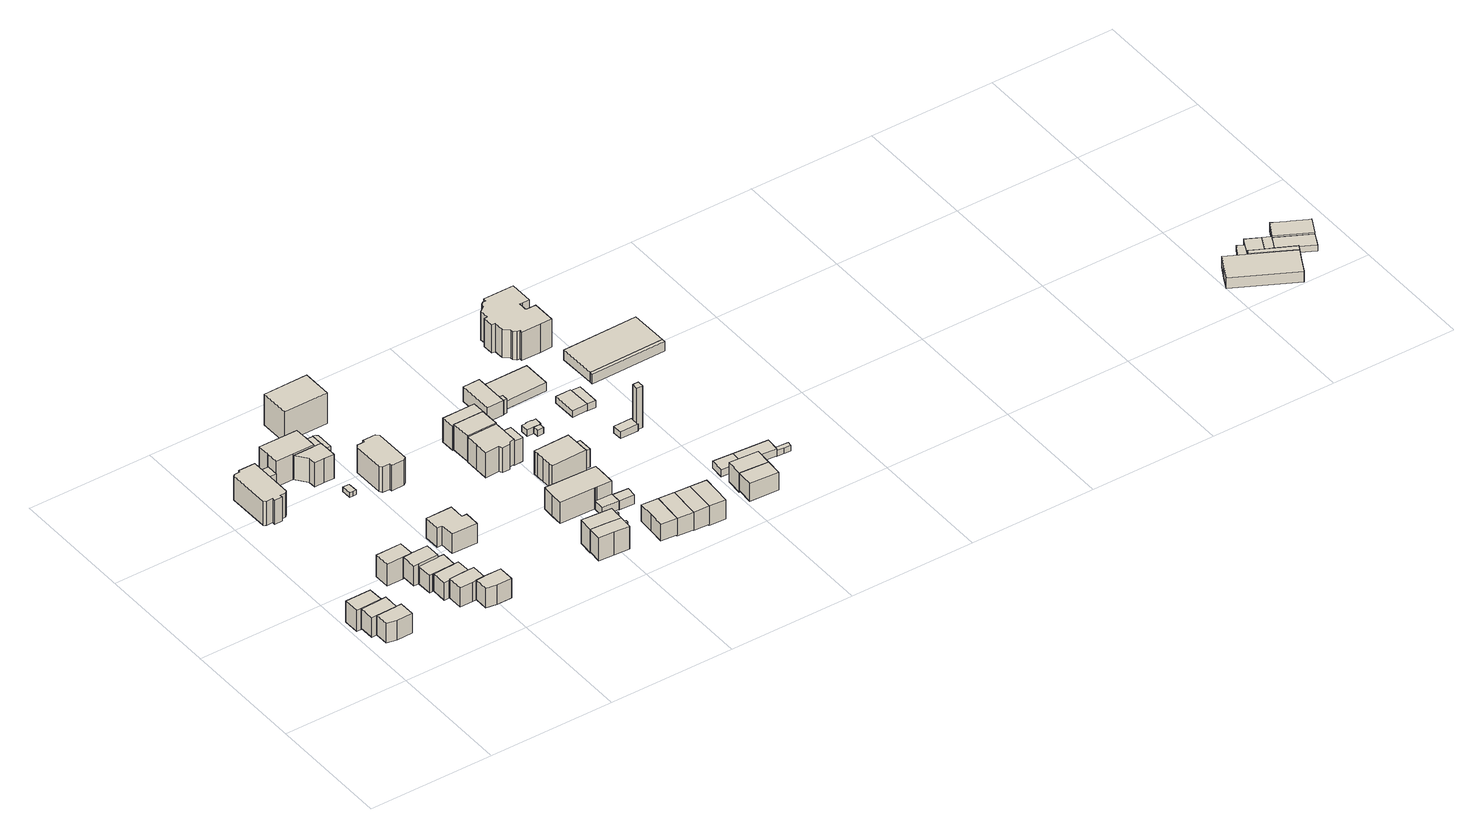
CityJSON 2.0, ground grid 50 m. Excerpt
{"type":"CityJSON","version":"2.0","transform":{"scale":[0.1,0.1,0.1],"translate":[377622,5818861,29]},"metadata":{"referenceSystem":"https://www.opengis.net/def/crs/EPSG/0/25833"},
"CityObjects":{
"building1":{"type":"Building","attributes":{"Gemeindeschluessel":"11000005","BezugspunktDach":"2200","function":"31001_1010","measuredHeight":9.01,"storeysAboveGround":2},"address":[{"country":"Germany","locality":"Berlin","thoroughfareNumber":"29","thoroughfareName":"Am Pichelssee"}],"geometry":[{"type":"Solid","lod":"1","boundaries":[[[[0,1,2,3,4]],[[5,6,7,8,9]],[[5,9,4,3]],[[6,5,3,2]],[[7,6,2,1]],[[8,7,1,0]],[[9,8,0,4]]]]}]},
"building2":{"type":"Building","attributes":{"Gemeindeschluessel":"11000005","BezugspunktDach":"2200","function":"31001_1010","measuredHeight":8.53,"storeysAboveGround":2},"address":[{"country":"Germany","locality":"Berlin","thoroughfareNumber":"29A","thoroughfareName":"Am Pichelssee"}],"geometry":[{"type":"Solid","lod":"1","boundaries":[[[[10,11,12,13,2,1]],[[14,15,16,17,18,19]],[[14,19,1,2]],[[15,14,2,13]],[[16,15,13,12]],[[17,16,12,11]],[[18,17,11,10]],[[19,18,10,1]]]]}]},
"building3":{"type":"Building","attributes":{"Gemeindeschluessel":"11000005","BezugspunktDach":"2200","function":"31001_1010","measuredHeight":8.41,"storeysAboveGround":2},"address":[{"country":"Germany","locality":"Berlin","thoroughfareNumber":"29B","thoroughfareName":"Am Pichelssee"}],"geometry":[{"type":"Solid","lod":"1","boundaries":[[[[20,21,22,23,12,11]],[[24,25,26,27,28,29]],[[24,29,11,12]],[[25,24,12,23]],[[26,25,23,22]],[[27,26,22,21]],[[28,27,21,20]],[[29,28,20,11]]]]}]},
"building4":{"type":"Building","attributes":{"Gemeindeschluessel":"11000005","BezugspunktDach":"2200","function":"31001_1010","measuredHeight":9.35,"storeysAboveGround":2},"address":[{"country":"Germany","locality":"Berlin","thoroughfareNumber":"28E","thoroughfareName":"Am Pichelssee"}],"geometry":[{"type":"Solid","lod":"1","boundaries":[[[[30,31,32,33,34]],[[35,36,37,38,39]],[[35,39,34,33]],[[36,35,33,32]],[[37,36,32,31]],[[38,37,31,30]],[[39,38,30,34]]]]}]},
"building5":{"type":"Building","attributes":{"Gemeindeschluessel":"11000005","BezugspunktDach":"2200","function":"31001_1010","measuredHeight":8.44,"storeysAboveGround":2},"address":[{"country":"Germany","locality":"Berlin","thoroughfareNumber":"28D","thoroughfareName":"Am Pichelssee"}],"geometry":[{"type":"Solid","lod":"1","boundaries":[[[[40,41,42,43,32,31]],[[44,45,46,47,48,49]],[[44,49,31,32]],[[45,44,32,43]],[[46,45,43,42]],[[47,46,42,41]],[[48,47,41,40]],[[49,48,40,31]]]]}]},
"building6":{"type":"Building","attributes":{"Gemeindeschluessel":"11000005","BezugspunktDach":"2200","function":"31001_1010","measuredHeight":8.49,"storeysAboveGround":2},"address":[{"country":"Germany","locality":"Berlin","thoroughfareNumber":"28C","thoroughfareName":"Am Pichelssee"}],"geometry":[{"type":"Solid","lod":"1","boundaries":[[[[50,51,52,53,54,55,56,57,58,59]],[[60,46,61,62,63,64,65,66,67,47]],[[60,47,59,58]],[[46,60,58,57]],[[61,46,57,56]],[[62,61,56,55]],[[63,62,55,54]],[[64,63,54,53]],[[65,64,53,52]],[[66,65,52,51]],[[67,66,51,50]],[[47,67,50,59]]]]}]},
"building7":{"type":"Building","attributes":{"Gemeindeschluessel":"11000005","BezugspunktDach":"2200","function":"31001_1010","measuredHeight":8.55,"storeysAboveGround":2},"address":[{"country":"Germany","locality":"Berlin","thoroughfareNumber":"28B","thoroughfareName":"Am Pichelssee"}],"geometry":[{"type":"Solid","lod":"1","boundaries":[[[[68,69,70,71,72,73,74,75,76,77]],[[78,79,80,81,82,83,84,85,86,87]],[[78,87,77,76]],[[79,78,76,75]],[[80,79,75,74]],[[81,80,74,73]],[[82,81,73,72]],[[83,82,72,71]],[[84,83,71,70]],[[85,84,70,69]],[[86,85,69,68]],[[87,86,68,77]]]]}]},
"building8":{"type":"Building","attributes":{"Gemeindeschluessel":"11000005","BezugspunktDach":"2200","function":"31001_1010","measuredHeight":8.85,"storeysAboveGround":2},"address":[{"country":"Germany","locality":"Berlin","thoroughfareNumber":"28A","thoroughfareName":"Am Pichelssee"}],"geometry":[{"type":"Solid","lod":"1","boundaries":[[[[88,89,90,91,92,93,94,95]],[[96,82,97,98,99,100,101,84]],[[96,84,95,94]],[[82,96,94,93]],[[97,82,93,92]],[[98,97,92,91]],[[99,98,91,90]],[[100,99,90,89]],[[101,100,89,88]],[[84,101,88,95]]]]}]},
"building9":{"type":"Building","attributes":{"Gemeindeschluessel":"11000005","BezugspunktDach":"2200","function":"31001_1010","measuredHeight":8.4,"storeysAboveGround":2},"address":[{"country":"Germany","locality":"Berlin","thoroughfareNumber":"28","thoroughfareName":"Am Pichelssee"}],"geometry":[{"type":"Solid","lod":"1","boundaries":[[[[102,103,104,105,106,107]],[[108,109,110,111,112,113]],[[108,113,107,106]],[[109,108,106,105]],[[110,109,105,104]],[[111,110,104,103]],[[112,111,103,102]],[[113,112,102,107]]]]}]},
"building10":{"type":"Building","attributes":{"Gemeindeschluessel":"11000005","function":"31001_1010"},"address":[{"country":"Germany","locality":"Berlin","thoroughfareNumber":"24, 24A, 24B","thoroughfareName":"Am Pichelssee"}],"children":["building10-1","building10-2","building10-3","building10-4","building10-5","building10-6"]},
"building10-1":{"type":"BuildingPart","attributes":{"BezugspunktDach":"2200","measuredHeight":10.47,"storeysAboveGround":2},"parents":["building10"],"geometry":[{"type":"MultiSurface","lod":"1","boundaries":[[[114,115,116,117,118,119,120,121,122,123,124,125,126,127]],[[128,129,130,131,132,133,134,135,136,137,138,139,140,141]],[[128,141,127,126]],[[129,128,126,125]],[[130,129,125,124]],[[131,130,124,123]],[[142,143,144,145,146,132,131,123,122]],[[133,132,122,121]],[[134,133,121,120]],[[135,134,120,119]],[[136,135,119,118]],[[137,136,118,117]],[[138,137,117,116]],[[139,138,116,115]],[[140,139,115,114]],[[141,140,114,127]],[[146,145,144,143,142]]]}]},
"building10-2":{"type":"BuildingPart","attributes":{"BezugspunktDach":"2200","measuredHeight":6.31,"storeysAboveGround":2},"parents":["building10"],"geometry":[{"type":"MultiSurface","lod":"1","boundaries":[[[143,147,148,144]],[[149,150,146,145]],[[149,145,144,148]],[[150,149,151,152]],[[146,150,147,143]],[[152,151,148,147]],[[145,146,143,144]]]}]},
"building10-3":{"type":"BuildingPart","attributes":{"BezugspunktDach":"2200","measuredHeight":12.27,"storeysAboveGround":2},"parents":["building10"],"geometry":[{"type":"MultiSurface","lod":"1","boundaries":[[[153,154,155,156,157,158,159,160,161]],[[162,163,164,165,166,152,151,167,168]],[[162,168,161,160]],[[163,162,160,159]],[[164,163,159,158]],[[169,170,158,157]],[[166,171,172,173,157,156]],[[152,166,156,155]],[[151,148,147,155,154]],[[167,151,154,153]],[[168,167,153,161]],[[165,164,170,169]],[[171,166,174,172]],[[165,173,172,174]],[[152,147,148,151]]]}]},
"building10-4":{"type":"BuildingPart","attributes":{"BezugspunktDach":"2200","measuredHeight":12.18,"storeysAboveGround":2},"parents":["building10"],"geometry":[{"type":"MultiSurface","lod":"1","boundaries":[[[175,176,177,178,179,180,172,171]],[[174,181,182,183,184,185,186,166]],[[187,169,173,180]],[[183,182,179,178]],[[184,183,178,177]],[[185,184,177,176]],[[186,185,176,175]],[[166,186,175,171]],[[174,166,171,172]],[[188,172,173,165,174]],[[181,165,169,187]],[[189,182,181,180,179]]]}]},
"building10-5":{"type":"BuildingPart","attributes":{"BezugspunktDach":"2200","measuredHeight":10.3,"storeysAboveGround":2},"parents":["building10"],"geometry":[{"type":"MultiSurface","lod":"1","boundaries":[[[169,187,190,170]],[[191,181,165,164]],[[191,164,170,190]],[[191,190,187,181]],[[181,192,187,169,165]],[[164,165,169,170]]]}]},
"building10-6":{"type":"BuildingPart","attributes":{"BezugspunktDach":"2200","measuredHeight":10.46,"storeysAboveGround":2},"parents":["building10"],"geometry":[{"type":"MultiSurface","lod":"1","boundaries":[[[179,193,194,195,196]],[[197,198,199,182,191]],[[197,191,196,195]],[[198,197,195,194]],[[199,198,194,193]],[[182,199,193,179]],[[190,187,180,179,196]],[[182,181,191]],[[179,180,181,182]],[[191,181,187,190]]]}]},
"building11":{"type":"Building","attributes":{"Gemeindeschluessel":"11000005","BezugspunktDach":"2200","function":"31001_1010","measuredHeight":8.38,"storeysAboveGround":2},"address":[{"country":"Germany","locality":"Berlin","thoroughfareNumber":"27","thoroughfareName":"Am Pichelssee"}],"geometry":[{"type":"Solid","lod":"1","boundaries":[[[[200,201,202,203,204,205,206,207]],[[208,209,210,211,212,213,214,215]],[[208,215,207,206]],[[209,208,206,205]],[[210,209,205,204]],[[211,210,204,203]],[[212,211,203,202]],[[213,212,202,201]],[[214,213,201,200]],[[215,214,200,207]]]]}]},
"building12":{"type":"Building","attributes":{"Gemeindeschluessel":"11000005","BezugspunktDach":"2200","function":"31001_1000","measuredHeight":1.93,"storeysAboveGround":1},"address":[{"country":"Germany","locality":"Berlin","thoroughfareNumber":"25 (2)","thoroughfareName":"Am Pichelssee"}],"geometry":[{"type":"Solid","lod":"1","boundaries":[[[[216,217,218,219,220]],[[221,222,223,224,225]],[[221,225,220,219]],[[222,221,219,218]],[[223,222,218,217]],[[224,223,217,216]],[[225,224,216,220]]]]}]},
"building13":{"type":"Building","attributes":{"Gemeindeschluessel":"11000005","BezugspunktDach":"2200","function":"31001_1010","measuredHeight":11.06,"storeysAboveGround":2},"address":[{"country":"Germany","locality":"Berlin","thoroughfareNumber":"25","thoroughfareName":"Am Pichelssee"}],"geometry":[{"type":"Solid","lod":"1","boundaries":[[[[226,227,228,229,230,231,232,233,234,235,236,237]],[[238,239,240,241,242,243,244,245,246,247,248,249]],[[238,249,237,236]],[[239,238,236,235]],[[240,239,235,234]],[[241,240,234,233]],[[242,241,233,232]],[[243,242,232,231]],[[244,243,231,230]],[[245,244,230,229]],[[246,245,229,228]],[[247,246,228,227]],[[248,247,227,226]],[[249,248,226,237]]]]}]},
"building14":{"type":"Building","attributes":{"Gemeindeschluessel":"11000005","BezugspunktDach":"2200","function":"31001_1010","measuredHeight":14.78,"storeysAboveGround":1},"address":[{"country":"Germany","locality":"Berlin","thoroughfareNumber":"23","thoroughfareName":"Am Pichelssee"}],"geometry":[{"type":"Solid","lod":"1","boundaries":[[[[250,251,252,253]],[[254,255,256,257]],[[254,257,253,252]],[[255,254,252,251]],[[256,255,251,250]],[[257,256,250,253]]]]}]},
"building15":{"type":"Building","attributes":{"Gemeindeschluessel":"11000005","BezugspunktDach":"2200","function":"31001_1010","measuredHeight":12.28,"storeysAboveGround":2},"address":[{"country":"Germany","locality":"Berlin","thoroughfareNumber":"31A","thoroughfareName":"Am Pichelssee"}],"geometry":[{"type":"Solid","lod":"1","boundaries":[[[[258,259,260,261,262,263,264,265,266,267]],[[268,269,270,271,272,273,274,275,276,277]],[[268,277,267,266]],[[269,268,266,265]],[[270,269,265,264]],[[271,270,264,263]],[[272,271,263,262]],[[273,272,262,261]],[[274,273,261,260]],[[275,274,260,259]],[[276,275,259,258]],[[277,276,258,267]]]]}]},
"building16":{"type":"Building","attributes":{"Gemeindeschluessel":"11000005","BezugspunktDach":"2200","function":"31001_1010","measuredHeight":12.61,"storeysAboveGround":2},"address":[{"country":"Germany","locality":"Berlin","thoroughfareNumber":"31B","thoroughfareName":"Am Pichelssee"}],"geometry":[{"type":"Solid","lod":"1","boundaries":[[[[265,264,278,279,280,281,282,283,284,266]],[[285,286,287,288,289,290,291,292,293,294]],[[285,294,266,284]],[[286,285,284,283]],[[287,286,283,282]],[[288,287,282,281]],[[289,288,281,280]],[[290,289,280,279]],[[291,290,279,278]],[[292,291,278,264]],[[293,292,264,265]],[[294,293,265,266]]]]}]},
"building17":{"type":"Building","attributes":{"Gemeindeschluessel":"11000005","BezugspunktDach":"2200","function":"31001_1010","measuredHeight":11.97,"storeysAboveGround":2},"address":[{"country":"Germany","locality":"Berlin","thoroughfareNumber":"32","thoroughfareName":"Am Pichelssee"}],"geometry":[{"type":"Solid","lod":"1","boundaries":[[[[295,296,297,298,299,300,301,302,303,304,305]],[[306,307,308,309,310,311,312,313,314,315,316]],[[306,316,305,304]],[[307,306,304,303]],[[308,307,303,302]],[[309,308,302,301]],[[310,309,301,300]],[[311,310,300,299]],[[312,311,299,298]],[[313,312,298,297]],[[314,313,297,296]],[[315,314,296,295]],[[316,315,295,305]]]]}]},
"building18":{"type":"Building","attributes":{"Gemeindeschluessel":"11000005","function":"31001_1010"},"address":[{"country":"Germany","locality":"Berlin","thoroughfareNumber":"34","thoroughfareName":"Am Pichelssee"}],"children":["building18-1","building18-2"]},
"building18-1":{"type":"BuildingPart","attributes":{"BezugspunktDach":"2200","measuredHeight":13.13,"storeysAboveGround":2},"parents":["building18"],"geometry":[{"type":"MultiSurface","lod":"1","boundaries":[[[317,318,319,320,321,322,323,324,325,326,327]],[[328,329,330,331,332,333,334,335,336,337,338]],[[328,338,327,326]],[[329,328,326,325]],[[339,340,325,324]],[[341,339,324,323]],[[332,331,323,322]],[[333,332,322,321]],[[334,333,321,320]],[[335,334,320,319]],[[336,335,319,318]],[[337,336,318,317]],[[338,337,317,327]],[[330,329,342,340,339]],[[331,330,339,341]]]}]},
"building18-2":{"type":"BuildingPart","attributes":{"BezugspunktDach":"2200","measuredHeight":10.33,"storeysAboveGround":2},"parents":["building18"],"geometry":[{"type":"Solid","lod":"1","boundaries":[[[[341,343,344,340]],[[345,346,347,348]],[[345,348,340,344]],[[346,345,344,343]],[[347,346,343,341]],[[348,347,341,340]]]]}]},
"building19":{"type":"Building","attributes":{"Gemeindeschluessel":"11000005","function":"31001_1010"},"address":[{"country":"Germany","locality":"Berlin","thoroughfareNumber":"35","thoroughfareName":"Am Pichelssee"}],"children":["building19-1","building19-2"]},
"building19-1":{"type":"BuildingPart","attributes":{"BezugspunktDach":"2200","measuredHeight":13.17,"storeysAboveGround":2},"parents":["building19"],"geometry":[{"type":"MultiSurface","lod":"1","boundaries":[[[349,350,351,352,353,354]],[[355,356,357,358,359,360]],[[361,362,354,353]],[[363,361,355,353,352]],[[357,356,352,351]],[[358,357,351,350]],[[359,358,350,349]],[[360,359,349,354]],[[355,360,362,361]],[[356,355,361,363]]]}]},
"building19-2":{"type":"BuildingPart","attributes":{"BezugspunktDach":"2200","measuredHeight":12,"storeysAboveGround":2},"parents":["building19"],"geometry":[{"type":"Solid","lod":"1","boundaries":[[[[364,362,361,363,365,366,367,368]],[[369,370,371,356,355,360,372,373]],[[369,373,368,367]],[[370,369,367,366]],[[371,370,366,365]],[[356,371,365,363]],[[372,360,362,364]],[[373,372,364,368]],[[355,356,363,361]],[[360,355,361,362]]]]}]},
"building20":{"type":"Building","attributes":{"Gemeindeschluessel":"11000005","BezugspunktDach":"2200","function":"31001_2463","measuredHeight":3.68,"storeysAboveGround":1},"address":[{"country":"Germany","locality":"Berlin","thoroughfareNumber":"32 (1)","thoroughfareName":"Am Pichelssee"}],"geometry":[{"type":"Solid","lod":"1","boundaries":[[[[374,375,376,377,378,379,380]],[[315,314,381,312,382,383,384]],[[315,384,380,379]],[[314,315,379,378]],[[381,314,378,377]],[[312,381,377,376]],[[382,312,376,375]],[[383,382,375,374]],[[384,383,374,380]]]]}]},
"building21":{"type":"Building","attributes":{"Gemeindeschluessel":"11000005","BezugspunktDach":"2200","function":"51009_1610","measuredHeight":3.55,"storeysAboveGround":0},"address":[{"country":"Germany","locality":"Berlin"}],"geometry":[{"type":"Solid","lod":"1","boundaries":[[[[377,385,386,378]],[[387,388,389,390]],[[387,390,378,386]],[[388,387,386,385]],[[389,388,385,377]],[[390,389,377,378]]]]}]},
"building22":{"type":"Building","attributes":{"Gemeindeschluessel":"11000005","BezugspunktDach":"2200","function":"31001_1010","measuredHeight":9.96,"storeysAboveGround":1},"address":[{"country":"Germany","locality":"Berlin","thoroughfareNumber":"31C","thoroughfareName":"Am Pichelssee"}],"geometry":[{"type":"Solid","lod":"1","boundaries":[[[[391,392,393,394,395,396]],[[397,398,399,400,401,402]],[[397,402,396,395]],[[398,397,395,394]],[[399,398,394,393]],[[400,399,393,392]],[[401,400,392,391]],[[402,401,391,396]]]]}]},
"building23":{"type":"Building","attributes":{"Gemeindeschluessel":"11000005","BezugspunktDach":"2200","function":"51009_1610","measuredHeight":3.88,"storeysAboveGround":0},"address":[{"country":"Germany","locality":"Berlin"}],"geometry":[{"type":"Solid","lod":"1","boundaries":[[[[403,404,375,374]],[[405,406,407,408]],[[405,408,374,375]],[[406,405,375,404]],[[407,406,404,403]],[[408,407,403,374]]]]}]},
"building24":{"type":"Building","attributes":{"Gemeindeschluessel":"11000005","function":"31001_1010"},"address":[{"country":"Germany","locality":"Berlin","thoroughfareNumber":"33","thoroughfareName":"Am Pichelssee"}],"children":["building24-1","building24-2"]},
"building24-1":{"type":"BuildingPart","attributes":{"BezugspunktDach":"2200","measuredHeight":12.82,"storeysAboveGround":2},"parents":["building24"],"geometry":[{"type":"MultiSurface","lod":"1","boundaries":[[[409,410,411,412,413,414,415,416,417,418]],[[419,420,421,422,423,424,425,426,427,428]],[[419,428,418,417]],[[420,419,417,416]],[[429,430,431,416,415]],[[432,429,421,415,414]],[[423,422,414,413]],[[424,423,413,412]],[[425,424,412,411]],[[426,425,411,410]],[[427,426,410,409]],[[428,427,409,418]],[[421,420,431,430,429]],[[422,421,429,432]]]}]},
"building24-2":{"type":"BuildingPart","attributes":{"BezugspunktDach":"2200","measuredHeight":7.83,"storeysAboveGround":2},"parents":["building24"],"geometry":[{"type":"MultiSurface","lod":"1","boundaries":[[[432,433,434,430]],[[435,436,437,438]],[[435,438,430,434]],[[436,435,434,433]],[[437,436,433,432]],[[438,437,422,421,420,430]],[[430,420,421,429]],[[432,429,421,422]]]}]},
"building25":{"type":"Building","attributes":{"Gemeindeschluessel":"11000005","BezugspunktDach":"2200","function":"31001_1000","measuredHeight":2.64,"storeysAboveGround":1},"address":[{"country":"Germany","locality":"Berlin","thoroughfareNumber":"35 (6)","thoroughfareName":"Am Pichelssee"}],"geometry":[{"type":"Solid","lod":"1","boundaries":[[[[439,440,441,442]],[[443,444,445,446]],[[443,446,442,441]],[[444,443,441,440]],[[445,444,440,439]],[[446,445,439,442]]]]}]},
"building26":{"type":"Building","attributes":{"Gemeindeschluessel":"11000005","BezugspunktDach":"2200","function":"51009_1610","measuredHeight":2.3,"storeysAboveGround":0},"address":[{"country":"Germany","locality":"Berlin"}],"geometry":[{"type":"Solid","lod":"1","boundaries":[[[[442,441,447,448]],[[449,450,451,452]],[[449,452,448,447]],[[450,449,447,441]],[[451,450,441,442]],[[452,451,442,448]]]]}]},
"building27":{"type":"Building","attributes":{"Gemeindeschluessel":"11000005","BezugspunktDach":"2200","function":"31001_1010","measuredHeight":10.6,"storeysAboveGround":1},"address":[{"country":"Germany","locality":"Berlin","thoroughfareNumber":"31D","thoroughfareName":"Am Pichelssee"}],"geometry":[{"type":"Solid","lod":"1","boundaries":[[[[453,454,393,391]],[[455,456,457,458]],[[455,458,391,393]],[[456,455,393,454]],[[457,456,454,453]],[[458,457,453,391]]]]}]},
"building28":{"type":"Building","attributes":{"Gemeindeschluessel":"11000005","BezugspunktDach":"2200","function":"31001_1010","measuredHeight":10.79,"storeysAboveGround":1},"address":[{"country":"Germany","locality":"Berlin","thoroughfareNumber":"31E","thoroughfareName":"Am Pichelssee"}],"geometry":[{"type":"Solid","lod":"1","boundaries":[[[[459,460,461,454,462,453]],[[463,464,465,466,467,468]],[[463,468,453,462]],[[464,463,462,454]],[[465,464,454,461]],[[466,465,461,460]],[[467,466,460,459]],[[468,467,459,453]]]]}]},
"building29":{"type":"Building","attributes":{"Gemeindeschluessel":"11000005","BezugspunktDach":"2200","function":"31001_2120","measuredHeight":6.2,"storeysAboveGround":2},"address":[{"country":"Germany","locality":"Berlin","thoroughfareNumber":"35 (1)","thoroughfareName":"Am Pichelssee"}],"geometry":[{"type":"Solid","lod":"1","boundaries":[[[[469,470,471,472,473]],[[474,475,476,477,478]],[[474,478,473,472]],[[475,474,472,471]],[[476,475,471,470]],[[477,476,470,469]],[[478,477,469,473]]]]}]},
"building30":{"type":"Building","attributes":{"Gemeindeschluessel":"11000005","BezugspunktDach":"2200","function":"31001_1000","measuredHeight":2.8,"storeysAboveGround":1},"address":[{"country":"Germany","locality":"Berlin","thoroughfareNumber":"35 (5)","thoroughfareName":"Am Pichelssee"}],"geometry":[{"type":"Solid","lod":"1","boundaries":[[[[479,480,481,482,483,484,485,486,487,488]],[[489,490,491,492,493,494,495,496,497,498]],[[489,498,488,487]],[[490,489,487,486]],[[491,490,486,485]],[[492,491,485,484]],[[493,492,484,483]],[[494,493,483,482]],[[495,494,482,481]],[[496,495,481,480]],[[497,496,480,479]],[[498,497,479,488]]]]}]},
"building31":{"type":"Building","attributes":{"Gemeindeschluessel":"11000005","BezugspunktDach":"2200","function":"31001_1000","measuredHeight":2.61,"storeysAboveGround":1},"address":[{"country":"Germany","locality":"Berlin","thoroughfareNumber":"34 (1)","thoroughfareName":"Am Pichelssee"}],"geometry":[{"type":"Solid","lod":"1","boundaries":[[[[499,500,481,480]],[[501,502,503,504]],[[501,504,480,481]],[[502,501,481,500]],[[503,502,500,499]],[[504,503,499,480]]]]}]},
"building32":{"type":"Building","attributes":{"Gemeindeschluessel":"11000005","BezugspunktDach":"2200","function":"31001_2200","measuredHeight":6.14,"storeysAboveGround":1},"address":[{"country":"Germany","locality":"Berlin","thoroughfareNumber":"35 (7)","thoroughfareName":"Am Pichelssee"}],"geometry":[{"type":"Solid","lod":"1","boundaries":[[[[470,505,506,471]],[[507,508,509,510]],[[507,510,471,506]],[[508,507,506,505]],[[509,508,505,470]],[[510,509,470,471]]]]}]},
"building33":{"type":"Building","attributes":{"Gemeindeschluessel":"11000005","BezugspunktDach":"2200","function":"31001_1010","measuredHeight":11.14,"storeysAboveGround":1},"address":[{"country":"Germany","locality":"Berlin","thoroughfareNumber":"31F","thoroughfareName":"Am Pichelssee"}],"geometry":[{"type":"Solid","lod":"1","boundaries":[[[[511,512,513,461,460,459]],[[514,515,516,517,518,519]],[[514,519,459,460]],[[515,514,460,461]],[[516,515,461,513]],[[517,516,513,512]],[[518,517,512,511]],[[519,518,511,459]]]]}]},
"building34":{"type":"Building","attributes":{"Gemeindeschluessel":"11000005","BezugspunktDach":"2200","function":"31001_2444","measuredHeight":3.42,"storeysAboveGround":1},"address":[{"country":"Germany","locality":"Berlin","thoroughfareNumber":"35 (2)","thoroughfareName":"Am Pichelssee"}],"geometry":[{"type":"Solid","lod":"1","boundaries":[[[[520,521,522,523,524]],[[525,526,527,528,529]],[[525,529,524,523]],[[526,525,523,522]],[[527,526,522,521]],[[528,527,521,520]],[[529,528,520,524]]]]}]},
"building35":{"type":"Building","attributes":{"Gemeindeschluessel":"11000005","BezugspunktDach":"2200","function":"31001_2440","measuredHeight":2.75,"storeysAboveGround":1},"address":[{"country":"Germany","locality":"Berlin","thoroughfareNumber":"35 (3)","thoroughfareName":"Am Pichelssee"}],"geometry":[{"type":"Solid","lod":"1","boundaries":[[[[530,531,532,533,534]],[[535,536,537,538,539]],[[535,539,534,533]],[[536,535,533,532]],[[537,536,532,531]],[[538,537,531,530]],[[539,538,530,534]]]]}]},
"building36":{"type":"Building","attributes":{"Gemeindeschluessel":"11000005","BezugspunktDach":"2200","function":"31001_2463","measuredHeight":2.92,"storeysAboveGround":1},"address":[{"country":"Germany","locality":"Berlin","thoroughfareNumber":"33 (1)","thoroughfareName":"Am Pichelssee"}],"geometry":[{"type":"Solid","lod":"1","boundaries":[[[[540,541,542,543,544,545]],[[546,547,548,549,550,551]],[[546,551,545,544]],[[547,546,544,543]],[[548,547,543,542]],[[549,548,542,541]],[[550,549,541,540]],[[551,550,540,545]]]]}]},
"building37":{"type":"Building","attributes":{"Gemeindeschluessel":"11000005","BezugspunktDach":"2200","function":"31001_1010","measuredHeight":10.29,"storeysAboveGround":1},"address":[{"country":"Germany","locality":"Berlin","thoroughfareNumber":"31H","thoroughfareName":"Am Pichelssee"}],"geometry":[{"type":"Solid","lod":"1","boundaries":[[[[552,553,554,555,556]],[[557,558,559,560,561]],[[557,561,556,555]],[[558,557,555,554]],[[559,558,554,553]],[[560,559,553,552]],[[561,560,552,556]]]]}]},
"building38":{"type":"Building","attributes":{"Gemeindeschluessel":"11000005","BezugspunktDach":"2200","function":"51009_1610","measuredHeight":2.96,"storeysAboveGround":0},"address":[{"country":"Germany","locality":"Berlin"}],"geometry":[{"type":"Solid","lod":"1","boundaries":[[[[531,562,563,532]],[[564,565,566,567]],[[564,567,532,563]],[[565,564,563,562]],[[566,565,562,531]],[[567,566,531,532]]]]}]},
"building39":{"type":"Building","attributes":{"Gemeindeschluessel":"11000005","BezugspunktDach":"2200","function":"31001_1000","measuredHeight":18.06,"storeysAboveGround":1},"address":[{"country":"Germany","locality":"Berlin","thoroughfareNumber":"33 (3)","thoroughfareName":"Am Pichelssee"}],"geometry":[{"type":"Solid","lod":"1","boundaries":[[[[568,569,570,571]],[[572,573,548,547]],[[572,547,571,570]],[[573,572,570,569]],[[548,573,569,568]],[[547,548,568,571]]]]}]},
"building40":{"type":"Building","attributes":{"Gemeindeschluessel":"11000005","BezugspunktDach":"2200","function":"31001_1010","measuredHeight":11.08,"storeysAboveGround":1},"address":[{"country":"Germany","locality":"Berlin","thoroughfareNumber":"31G","thoroughfareName":"Am Pichelssee"}],"geometry":[{"type":"Solid","lod":"1","boundaries":[[[[553,574,575,576,555]],[[577,578,579,580,581]],[[577,581,555,576]],[[578,577,576,575]],[[579,578,575,574]],[[580,579,574,553]],[[581,580,553,555]]]]}]},
"building41":{"type":"Building","attributes":{"Gemeindeschluessel":"11000005","BezugspunktDach":"2200","function":"31001_1000","measuredHeight":2.83,"storeysAboveGround":1},"address":[{"country":"Germany","locality":"Berlin","thoroughfareNumber":"32 (2)","thoroughfareName":"Am Pichelssee"}],"geometry":[{"type":"Solid","lod":"1","boundaries":[[[[582,583,584,585]],[[586,587,588,589]],[[586,589,585,584]],[[587,586,584,583]],[[588,587,583,582]],[[589,588,582,585]]]]}]},
"building42":{"type":"Building","attributes":{"Gemeindeschluessel":"11000005","BezugspunktDach":"2200","function":"31001_1010","measuredHeight":12.19,"storeysAboveGround":3},"address":[{"country":"Germany","locality":"Berlin","thoroughfareNumber":"37","thoroughfareName":"Am Pichelssee"}],"geometry":[{"type":"Solid","lod":"1","boundaries":[[[[590,591,592,593,594,595,596,597,598,599,600,601,602,603,604,605,606,607,608,609,610,611,612,613,614,615]],[[616,617,618,619,620,621,622,623,624,625,626,627,628,629,630,631,632,633,634,635,636,637,638,639,640,641]],[[616,641,615,614]],[[617,616,614,613]],[[618,617,613,612]],[[619,618,612,611]],[[620,619,611,610]],[[621,620,610,609]],[[622,621,609,608]],[[623,622,608,607]],[[624,623,607,606]],[[625,624,606,605]],[[626,625,605,604]],[[627,626,604,603]],[[628,627,603,602]],[[629,628,602,601]],[[630,629,601,600]],[[631,630,600,599]],[[632,631,599,598]],[[633,632,598,597]],[[634,633,597,596]],[[635,634,596,595]],[[636,635,595,594]],[[637,636,594,593]],[[638,637,593,592]],[[639,638,592,591]],[[640,639,591,590]],[[641,640,590,615]]]]}]},
"building43":{"type":"Building","attributes":{"Gemeindeschluessel":"11000005","BezugspunktDach":"2200","function":"31001_1000","measuredHeight":3.15,"storeysAboveGround":1},"address":[{"country":"Germany","locality":"Berlin","thoroughfareNumber":"32 (3)","thoroughfareName":"Am Pichelssee"}],"geometry":[{"type":"Solid","lod":"1","boundaries":[[[[642,643,644,583,582]],[[645,646,647,648,649]],[[645,649,582,583]],[[646,645,583,644]],[[647,646,644,643]],[[648,647,643,642]],[[649,648,642,582]]]]}]},
"building44":{"type":"Building","attributes":{"Gemeindeschluessel":"11000005","BezugspunktDach":"2200","function":"31001_1000","measuredHeight":2.48,"storeysAboveGround":1},"address":[{"country":"Germany","locality":"Berlin","thoroughfareNumber":"32 (4)","thoroughfareName":"Am Pichelssee"}],"geometry":[{"type":"Solid","lod":"1","boundaries":[[[[650,651,652,653,654]],[[655,656,657,658,659]],[[655,659,654,653]],[[656,655,653,652]],[[657,656,652,651]],[[658,657,651,650]],[[659,658,650,654]]]]}]},
"building45":{"type":"Building","attributes":{"Gemeindeschluessel":"11000005","BezugspunktDach":"2200","function":"51009_1610","measuredHeight":4.18,"storeysAboveGround":0},"address":[{"country":"Germany","locality":"Berlin"}],"geometry":[{"type":"Solid","lod":"1","boundaries":[[[[660,661,662,663]],[[664,665,666,667]],[[664,667,663,662]],[[665,664,662,661]],[[666,665,661,660]],[[667,666,660,663]]]]}]},
"building46":{"type":"Building","attributes":{"Gemeindeschluessel":"11000005","BezugspunktDach":"2200","function":"31001_2444","measuredHeight":4.14,"storeysAboveGround":1},"address":[{"country":"Germany","locality":"Berlin","thoroughfareNumber":"35 (4)","thoroughfareName":"Am Pichelssee"}],"geometry":[{"type":"Solid","lod":"1","boundaries":[[[[663,662,668,669]],[[670,664,667,671]],[[670,671,669,668]],[[664,670,668,662]],[[667,664,662,663]],[[671,667,663,669]]]]}]},
"building47":{"type":"Building","attributes":{"Gemeindeschluessel":"11000005","BezugspunktDach":"2200","function":"31001_2444","measuredHeight":5.13,"storeysAboveGround":2},"address":[{"country":"Germany","locality":"Berlin","thoroughfareNumber":"48 (7)","thoroughfareName":"Siemenswerderweg"}],"geometry":[{"type":"Solid","lod":"1","boundaries":[[[[672,673,674,675,676,677]],[[678,679,680,681,682,683]],[[678,683,677,676]],[[679,678,676,675]],[[680,679,675,674]],[[681,680,674,673]],[[682,681,673,672]],[[683,682,672,677]]]]}]},
"building48":{"type":"Building","attributes":{"Gemeindeschluessel":"11000005","BezugspunktDach":"2200","function":"31001_3210","measuredHeight":2.11,"storeysAboveGround":1},"address":[{"country":"Germany","locality":"Berlin","thoroughfareNumber":"48 (6)","thoroughfareName":"Siemenswerderweg"}],"geometry":[{"type":"Solid","lod":"1","boundaries":[[[[684,685,686,687,688]],[[689,690,691,692,693]],[[689,693,688,687]],[[690,689,687,686]],[[691,690,686,685]],[[692,691,685,684]],[[693,692,684,688]]]]}]},
"building49":{"type":"Building","attributes":{"Gemeindeschluessel":"11000005","BezugspunktDach":"2200","function":"31001_2440","measuredHeight":2.34,"storeysAboveGround":1},"address":[{"country":"Germany","locality":"Berlin","thoroughfareNumber":"48 (12)","thoroughfareName":"Siemenswerderweg"}],"geometry":[{"type":"Solid","lod":"1","boundaries":[[[[694,695,696,697,698]],[[699,700,701,702,703]],[[699,703,698,697]],[[700,699,697,696]],[[701,700,696,695]],[[702,701,695,694]],[[703,702,694,698]]]]}]},
"building50":{"type":"Building","attributes":{"Gemeindeschluessel":"11000005","function":"51009_1610"},"address":[{"country":"Germany","locality":"Berlin"}],"children":["building50-1","building50-2"]},
"building50-1":{"type":"BuildingPart","attributes":{"BezugspunktDach":"2200","measuredHeight":5.08,"storeysAboveGround":0},"parents":["building50"],"geometry":[{"type":"MultiSurface","lod":"1","boundaries":[[[704,705,706,707,708,709,710,711]],[[712,703,702,713,714,715,716,717]],[[712,717,711,710]],[[703,712,710,709]],[[702,703,709,708]],[[718,719,702,708,707]],[[714,720,721,718,713,707,706]],[[715,714,706,705]],[[716,715,705,704]],[[717,716,704,711]],[[713,702,719,718]],[[713,718,721,720]]]}]},
"building50-2":{"type":"BuildingPart","attributes":{"BezugspunktDach":"2200","measuredHeight":2.42,"storeysAboveGround":0},"parents":["building50"],"geometry":[{"type":"MultiSurface","lod":"1","boundaries":[[[721,722,723,724,719]],[[701,725,726,720,702]],[[701,702,719,724]],[[725,701,724,723]],[[726,725,723,722]],[[720,726,722,721]],[[727,713,718,719,702]],[[720,721,718,713]]]}]},
"building51":{"type":"Building","attributes":{"Gemeindeschluessel":"11000005","BezugspunktDach":"2200","function":"31001_2440","measuredHeight":2.68,"storeysAboveGround":1},"address":[{"country":"Germany","locality":"Berlin","thoroughfareNumber":"48 (5)","thoroughfareName":"Siemenswerderweg"}],"geometry":[{"type":"Solid","lod":"1","boundaries":[[[[728,729,730,731,732]],[[733,734,735,736,737]],[[733,737,732,731]],[[734,733,731,730]],[[735,734,730,729]],[[736,735,729,728]],[[737,736,728,732]]]]}]},
"building52":{"type":"Building","attributes":{"Gemeindeschluessel":"11000005","BezugspunktDach":"2200","function":"31001_2440","measuredHeight":4.2,"storeysAboveGround":1},"address":[{"country":"Germany","locality":"Berlin","thoroughfareNumber":"48 (13)","thoroughfareName":"Siemenswerderweg"}],"geometry":[{"type":"Solid","lod":"1","boundaries":[[[[738,739,740,741,742,743,744,745]],[[746,747,748,749,750,751,752,753]],[[746,753,745,744]],[[747,746,744,743]],[[748,747,743,742]],[[749,748,742,741]],[[750,749,741,740]],[[751,750,740,739]],[[752,751,739,738]],[[753,752,738,745]]]]}]}
},
"vertices":[
[5,293,119],[24,293,119],[109,296,119],[107,358,119],[4,357,119],[107,358,29],[109,296,29],[24,293,29],[5,293,29],[4,357,29],
[25,232,119],[45,233,119],[128,235,119],[128,296,119],[109,296,34],[128,296,34],[128,235,34],[45,233,34],[25,232,34],[24,293,34],
[46,179,119],[87,170,119],[150,171,119],[149,235,119],[128,235,35],[149,235,35],[150,171,35],[87,170,35],[46,179,35],[45,233,35],
[221,420,137],[288,421,137],[325,423,137],[324,485,137],[221,483,137],[324,485,43],[325,423,43],[288,421,43],[221,420,43],[221,483,43],
[289,359,137],[310,359,137],[391,363,137],[391,424,137],[325,423,52],[391,424,52],[391,363,52],[310,359,52],[289,359,52],[288,421,52],
[311,298,128],[325,298,128],[329,298,128],[401,301,128],[415,301,128],[415,363,128],[400,363,128],[391,363,128],[324,360,128],[310,359,128],[324,360,52],[400,363,52],[415,363,52],[415,301,52],[401,301,52],[329,298,52],[325,298,52],[311,298,52],
[329,237,127],[349,237,127],[351,237,127],[415,240,127],[435,240,127],[434,302,127],[415,301,127],[414,301,127],[349,299,127],[329,298,127],[349,299,51],[414,301,51],[415,301,51],[434,302,51],[435,240,51],[415,240,51],[351,237,51],[349,237,51],[329,237,51],[329,298,51],
[351,176,134],[403,176,134],[419,177,134],[454,179,134],[454,240,134],[435,240,134],[402,239,134],[351,237,134],[402,239,51],[454,240,51],[454,179,51],[419,177,51],[403,176,51],[351,176,51],
[419,122,136],[462,115,136],[522,115,136],[522,179,136],[454,179,136],[419,177,136],[454,179,52],[522,179,52],[522,115,52],[462,115,52],[419,122,52],[419,177,52],
[88,957,122],[98,951,122],[123,951,122],[123,940,122],[154,940,122],[154,950,122],[176,951,122],[184,958,122],[184,1095,122],[183,1142,122],[116,1142,122],[116,1134,122],[94,1134,122],[86,1127,122],[94,1134,18],[116,1134,18],[116,1142,18],[183,1142,18],[184,1095,18],[184,958,18],[176,951,18],[154,950,18],[154,940,18],[123,940,18],[123,951,18],[98,951,18],[88,957,18],[86,1127,18],[184,1095,40],[184,1095,82],[183,1142,82],[183,1142,19],[184,1095,19],
[239,1095,82],[239,1142,82],[239,1142,19],[239,1095,19],[239,1142,25],[239,1095,25],
[239,1144,136],[239,1142,136],[239,1095,136],[310,1095,136],[395,1095,136],[395,1143,136],[395,1144,136],[394,1192,136],[238,1193,136],[394,1192,25],[395,1144,25],[395,1143,25],[395,1095,25],[310,1095,25],[239,1144,25],[238,1193,25],[395,1095,128],[395,1143,128],[310,1095,129],[385,1095,129],[395,1095,129],[385,1095,25],
[345,1050,129],[346,1020,129],[386,1020,129],[426,1020,129],[426,1062,129],[425,1095,129],[425,1095,25],[426,1062,25],[426,1020,25],[386,1020,25],[346,1020,25],[345,1050,25],[425,1095,128],[385,1095,32],[426,1062,77],
[425,1142,128],[425,1142,25],[425,1095,102],
[443,1062,129],[442,1134,129],[434,1142,129],[425,1142,129],[434,1142,25],[442,1134,25],[443,1062,25],
[477,487,134],[497,487,134],[498,430,134],[601,428,134],[601,490,134],[581,490,134],[581,551,134],[476,551,134],[581,551,50],[581,490,50],[601,490,50],[601,428,50],[498,430,50],[497,487,50],[477,487,50],[476,551,50],
[408,903,46],[422,903,46],[435,903,46],[434,943,46],[407,943,46],[434,943,27],[435,903,27],[422,903,27],[408,903,27],[407,943,27],
[501,862,146],[509,852,146],[538,851,146],[538,841,146],[591,841,146],[601,849,146],[600,998,146],[589,1009,146],[536,1008,146],[536,999,146],[507,998,146],[500,989,146],[507,998,36],[536,999,36],[536,1008,36],[589,1009,36],[600,998,36],[601,849,36],[591,841,36],[538,841,36],[538,851,36],[509,852,36],[501,862,36],[500,989,36],
[403,1277,156],[581,1279,156],[580,1398,156],[402,1396,156],[580,1398,23],[581,1279,23],[403,1277,23],[402,1396,23],
[942,106,149],[1003,102,149],[1004,125,149],[1011,125,149],[1012,133,149],[1005,133,149],[1006,156,149],[946,161,149],[885,165,149],[881,110,149],[885,165,50],[946,161,50],[1006,156,50],[1005,133,50],[1012,133,50],[1011,125,50],[1004,125,50],[1003,102,50],[942,106,50],[881,110,50],
[1008,183,149],[1015,183,149],[1015,189,149],[1008,190,149],[1010,216,149],[950,220,149],[889,225,149],[889,225,47],[950,220,47],[1010,216,47],[1008,190,47],[1015,189,47],[1015,183,47],[1008,183,47],[1006,156,47],[946,161,47],[885,165,47],
[1040,357,132],[1043,357,132],[1049,356,132],[1108,355,132],[1109,403,132],[1110,451,132],[1083,452,132],[1076,452,132],[902,457,132],[900,409,132],[899,361,132],[900,409,40],[902,457,40],[1076,452,40],[1083,452,40],[1110,451,40],[1109,403,40],[1108,355,40],[1049,356,40],[1043,357,40],[1040,357,40],[899,361,40],
[838,766,145],[839,713,145],[894,715,145],[902,702,145],[931,703,145],[939,715,145],[959,716,145],[959,768,145],[959,784,145],[958,821,145],[838,819,145],[958,821,37],[959,784,37],[959,768,37],[959,716,37],[939,715,37],[931,703,37],[902,702,37],[894,715,37],[839,713,37],[838,766,37],[838,819,37],[959,768,138],[959,784,138],[959,716,138],[959,784,115],
[995,717,138],[993,784,138],[993,784,34],[995,717,34],[959,716,34],[959,784,34],
[838,819,149],[898,820,149],[958,821,149],[957,898,149],[897,898,149],[837,897,149],[897,898,39],[957,898,39],[958,821,39],[898,820,39],[838,819,39],[837,897,39],[897,898,143],[837,897,143],[957,898,143],
[832,897,143],[963,898,143],[962,955,143],[897,954,143],[831,953,143],[897,954,39],[962,955,39],[963,898,39],[832,897,39],[831,953,39],
[1106,309,77],[1107,349,77],[1108,355,77],[1081,356,77],[1043,357,77],[1040,357,77],[1039,313,77],[1081,356,40],[1107,349,40],[1106,309,40],[1039,313,40],
[1082,403,77],[1044,404,77],[1044,404,42],[1082,403,42],[1081,356,42],[1043,357,42],
[1188,83,110],[1192,146,110],[1197,209,110],[1131,214,110],[1127,151,110],[1122,88,110],[1127,151,39],[1131,214,39],[1197,209,39],[1192,146,39],[1188,83,39],[1122,88,39],
[1167,305,77],[1170,345,77],[1107,349,38],[1170,345,38],[1167,305,38],[1106,309,38],
[980,608,145],[980,576,145],[981,543,145],[981,525,145],[1125,528,145],[1124,551,145],[1124,579,145],[1123,607,145],[1123,630,145],[980,627,145],[1123,630,44],[1123,607,44],[1124,579,44],[1124,551,44],[1125,528,44],[981,525,44],[981,543,44],[980,576,44],[980,608,44],[980,627,44],[1124,579,121],[1123,607,121],[1123,607,119],[1124,551,121],
[1157,551,121],[1156,608,121],[1156,608,43],[1157,551,43],[1124,551,43],[1123,607,43],
[969,826,62],[1018,827,62],[1018,852,62],[969,852,62],[1018,852,35],[1018,827,35],[969,826,35],[969,852,35],
[1018,863,62],[969,862,62],[1018,863,39],[1018,852,39],[969,852,39],[969,862,39],
[1252,78,110],[1261,204,110],[1197,209,33],[1261,204,33],[1252,78,33],[1188,83,33],
[1315,74,110],[1319,137,110],[1323,200,110],[1256,141,110],[1256,141,31],[1261,204,31],[1323,200,31],[1319,137,31],[1315,74,31],[1252,78,31],
[1020,961,94],[1089,962,94],[1089,987,94],[1088,1103,94],[1020,1102,94],[1088,1103,32],[1089,987,32],[1089,962,32],[1020,961,32],[1020,1102,32],
[1089,822,58],[1115,823,58],[1141,823,58],[1146,823,58],[1146,855,58],[1129,854,58],[1129,857,58],[1106,857,58],[1106,854,58],[1088,854,58],[1106,854,30],[1106,857,30],[1129,857,30],[1129,854,30],[1146,855,30],[1146,823,30],[1141,823,30],[1115,823,30],[1089,822,30],[1088,854,30],
[1116,800,58],[1141,801,58],[1141,823,32],[1141,801,32],[1116,800,32],[1115,823,32],
[1103,962,94],[1103,987,94],[1103,987,33],[1103,962,33],[1089,962,33],[1089,987,33],
[1380,69,110],[1385,132,110],[1389,195,110],[1319,137,27],[1323,200,27],[1389,195,27],[1385,132,27],[1380,69,27],[1315,74,27],
[1089,987,62],[1103,987,62],[1287,990,62],[1286,1104,62],[1088,1103,62],[1286,1104,27],[1287,990,27],[1103,987,27],[1089,987,27],[1088,1103,27],
[1280,825,50],[1342,827,50],[1340,920,50],[1340,924,50],[1278,923,50],[1340,924,22],[1340,920,22],[1342,827,22],[1280,825,22],[1278,923,22],
[1346,637,51],[1418,638,51],[1417,643,51],[1417,668,51],[1417,677,51],[1344,676,51],[1417,677,22],[1417,668,22],[1417,643,22],[1418,638,22],[1346,637,22],[1344,676,22],
[1617,94,103],[1622,161,103],[1564,165,103],[1507,169,103],[1502,102,103],[1507,169,27],[1564,165,27],[1622,161,27],[1617,94,27],[1502,102,27],
[1376,827,50],[1376,918,50],[1376,918,20],[1376,827,20],[1342,827,20],[1340,920,20],
[1417,643,203],[1441,644,203],[1441,669,203],[1417,668,203],[1441,669,22],[1441,644,22],
[1627,229,103],[1570,233,103],[1512,237,103],[1512,237,19],[1570,233,19],[1627,229,19],[1622,161,19],[1507,169,19],
[1591,276,42],[1594,331,42],[1514,337,42],[1510,281,42],[1514,337,13],[1594,331,13],[1591,276,13],[1510,281,13],
[1262,1274,139],[1276,1273,139],[1276,1234,139],[1299,1215,139],[1300,1205,139],[1311,1195,139],[1322,1194,139],[1321,1182,139],[1399,1182,139],[1446,1183,139],[1445,1276,139],[1418,1276,139],[1404,1277,139],[1404,1312,139],[1417,1312,139],[1445,1312,139],[1444,1406,139],[1396,1406,139],[1321,1406,139],[1321,1393,139],[1309,1393,139],[1297,1384,139],[1297,1373,139],[1273,1355,139],[1274,1318,139],[1261,1318,139],[1274,1318,17],[1273,1355,17],[1297,1373,17],[1297,1384,17],[1309,1393,17],[1321,1393,17],[1321,1406,17],[1396,1406,17],[1444,1406,17],[1445,1312,17],[1417,1312,17],[1404,1312,17],[1404,1277,17],[1418,1276,17],[1445,1276,17],[1446,1183,17],[1399,1182,17],[1321,1182,17],[1322,1194,17],[1311,1195,17],[1300,1205,17],[1299,1215,17],[1276,1234,17],[1276,1273,17],[1262,1274,17],[1261,1318,17],
[1731,266,42],[1732,284,42],[1735,321,42],[1594,331,10],[1735,321,10],[1732,284,10],[1731,266,10],[1591,276,10],
[1761,264,34],[1786,262,34],[1788,280,34],[1732,284,34],[1731,266,34],[1732,284,9],[1788,280,9],[1786,262,9],[1761,264,9],[1731,266,9],
[1446,945,54],[1750,950,54],[1750,963,54],[1446,958,54],[1750,963,12],[1750,950,12],[1446,945,12],[1446,958,12],
[1747,1115,54],[1443,1109,54],[1747,1115,12],[1443,1109,12],
[3735,4,57],[3762,56,57],[3790,108,57],[3554,232,57],[3526,180,57],[3499,128,57],[3526,180,11],[3554,232,11],[3790,108,11],[3762,56,11],[3735,4,11],[3499,128,11],
[3645,207,34],[3650,218,34],[3672,261,34],[3645,275,34],[3617,222,34],[3645,275,13],[3672,261,13],[3650,218,13],[3645,207,13],[3617,222,13],
[3705,190,37],[3739,257,37],[3684,285,37],[3672,261,37],[3650,218,37],[3672,261,14],[3684,285,14],[3739,257,14],[3705,190,14],[3650,218,14],
[3721,162,47],[3799,120,47],[3808,138,47],[3729,178,47],[3705,190,47],[3650,218,47],[3645,207,47],[3643,205,47],[3645,207,14],[3729,178,14],[3808,138,14],[3799,120,14],[3721,162,14],[3643,205,14],[3729,178,38],[3705,190,38],[3735,175,14],[3735,175,38],
[3763,229,38],[3770,241,38],[3739,257,38],[3770,241,14],[3763,229,14],[3727,179,14],
[3808,138,44],[3865,108,44],[3892,162,44],[3763,229,44],[3735,175,44],[3763,229,17],[3892,162,17],[3865,108,17],[3808,138,17],[3735,175,17],
[3892,162,51],[3925,226,51],[3918,230,51],[3861,260,51],[3850,265,51],[3808,287,51],[3797,293,51],[3763,229,51],[3797,293,16],[3808,287,16],[3850,265,16],[3861,260,16],[3918,230,16],[3925,226,16],[3892,162,16],[3763,229,16]
]}
